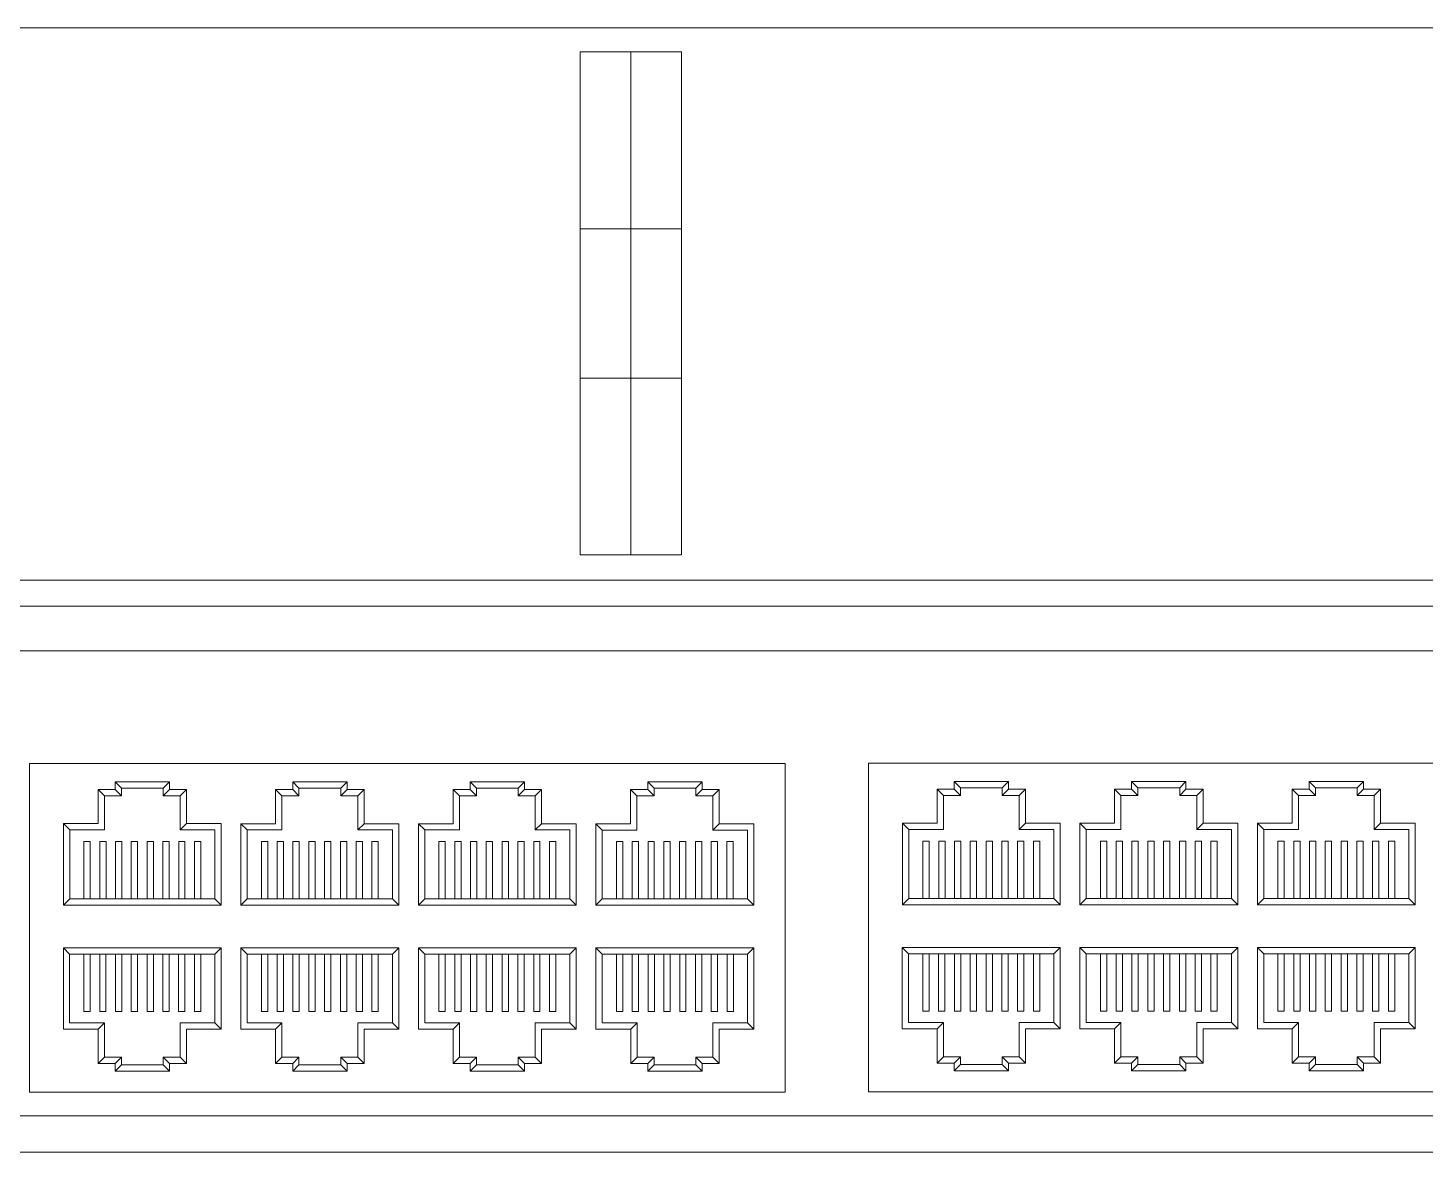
# Model space of a CAD drawing. Header units: metres. Extents: x -42301 to 31628, y -23013 to 30697.
# Drawn here: x -11118 to -9477, y 9752 to 11072 of the extents above; entities that cross this region are included whole.
import ezdxf

# ---------------------------------------------------------------- set-up
doc = ezdxf.new("R2010")
doc.units = ezdxf.units.M
doc.header["$LTSCALE"] = 0.01
doc.header["$MEASUREMENT"] = 0
doc.layers.get('0').update_dxf_attribs({"lineweight": 15})
doc.layers.add('1U - Gestion Cable', color=250, linetype='Continuous', lineweight=5)

# ---------------------------------------------------------------- blocks, each defined once
blk = doc.blocks.new('1U - Peine Cable Rack')
at = {"layer": '1U - Gestion Cable'}
blk.add_lwpolyline([(-5.8, 37.7), (466.8, 37.7, -0.414214), (471.8, 32.7), (471.8, -1, -0.414214), (466.8, -6), (-5.8, -6, -0.414214), (-10.8, -1), (-10.8, 32.7, -0.414214)], format="xyb", close=True, dxfattribs=at)
for points in [[(162, 35.8), (158, 35.8), (158, 21.8), (162, 21.8)], [(162, 35.8), (166, 35.8), (166, 21.8), (162, 21.8)], [(162, 21.8), (158, 21.8), (158, 10), (162, 10)], [(162, 21.8), (166, 21.8), (166, 10), (162, 10)], [(162, 10), (158, 10), (158, -4), (162, -4)], [(162, 10), (166, 10), (166, -4), (162, -4)]]:
    blk.add_lwpolyline(points, close=True, dxfattribs=at)
blk = doc.blocks.new('1U - Switch 24P RJ45')
at = {"lineweight": 5}
for p, q in [((2582.5, -5839.4), (17329.1, -5839.4)), ((8234.3, -6805), (8234.3, -6614.6)), ((8269.6, -6649.8), (8234.3, -6614.6)), ((8234.3, -6614.6), (8329.6, -6614.6)), ((8632.9, -6571.8), (8329.6, -6571.8)), ((8329.6, -6614.6), (8329.6, -6571.8)), ((8364.8, -6607.1), (8329.6, -6571.8)), ((8364.8, -6649.8), (8329.6, -6614.6)), ((8364.8, -6649.8), (8364.8, -6607.1)), ((8597.6, -6607.1), (8364.8, -6607.1)), ((8597.6, -6607.1), (8632.9, -6571.8)), ((8597.6, -6649.8), (8597.6, -6607.1)), ((8597.6, -6649.8), (8632.9, -6614.6)), ((8632.9, -6614.6), (8632.9, -6571.8)), ((8728.2, -6614.6), (8632.9, -6614.6)), ((8692.9, -6649.8), (8728.2, -6614.6)), ((8728.2, -6805), (8728.2, -6614.6)), ((9225.5, -6805.2), (9225.5, -6614.7)), ((9260.8, -6650), (9225.5, -6614.7)), ((9225.5, -6614.7), (9320.8, -6614.7)), ((9624.1, -6572), (9320.8, -6572)), ((9320.8, -6614.7), (9320.8, -6572)), ((9356, -6607.2), (9320.8, -6572)), ((9356, -6650), (9320.8, -6614.7)), ((9356, -6650), (9356, -6607.2)), ((9588.8, -6607.2), (9356, -6607.2)), ((9588.8, -6607.2), (9624.1, -6572)), ((9588.8, -6650), (9588.8, -6607.2)), ((9588.8, -6650), (9624.1, -6614.7)), ((9624.1, -6614.7), (9624.1, -6572)), ((9719.4, -6614.7), (9624.1, -6614.7)), ((9684.1, -6650), (9719.4, -6614.7)), ((9719.4, -6805.2), (9719.4, -6614.7)), ((10216.7, -6805.2), (10216.7, -6614.8)), ((10252, -6650), (10216.7, -6614.8)), ((10216.7, -6614.8), (10312, -6614.8)), ((10615.3, -6572), (10312, -6572)), ((10312, -6614.8), (10312, -6572)), ((10347.2, -6607.3), (10312, -6572)), ((10347.2, -6650), (10312, -6614.8)), ((10347.2, -6650), (10347.2, -6607.3)), ((10580.1, -6607.3), (10347.2, -6607.3)), ((10580.1, -6607.3), (10615.3, -6572)), ((10580.1, -6650), (10580.1, -6607.3)), ((10580.1, -6650), (10615.3, -6614.8)), ((10615.3, -6614.8), (10615.3, -6572)), ((10710.6, -6614.8), (10615.3, -6614.8)), ((10675.3, -6650), (10710.6, -6614.8)), ((10710.6, -6805.2), (10710.6, -6614.8)), ((11207.9, -6805.7), (11207.9, -6615.2)), ((11243.2, -6650.5), (11207.9, -6615.2)), ((11207.9, -6615.2), (11303.2, -6615.2)), ((11606.5, -6572.4), (11303.2, -6572.4)), ((11303.2, -6615.2), (11303.2, -6572.4)), ((11338.5, -6607.7), (11303.2, -6572.4)), ((11338.5, -6650.5), (11303.2, -6615.2)), ((11338.5, -6650.5), (11338.5, -6607.7)), ((11571.3, -6607.7), (11338.5, -6607.7)), ((11571.3, -6607.7), (11606.5, -6572.4)), ((11571.3, -6650.5), (11571.3, -6607.7)), ((11571.3, -6650.5), (11606.5, -6615.2)), ((11606.5, -6615.2), (11606.5, -6572.4)), ((11701.8, -6615.2), (11606.5, -6615.2)), ((11666.5, -6650.5), (11701.8, -6615.2)), ((11701.8, -6805.7), (11701.8, -6615.2)), ((12919.3, -6803.1), (12919.3, -6612.6)), ((12954.5, -6647.9), (12919.3, -6612.6)), ((12919.3, -6612.6), (13014.5, -6612.6)), ((13317.9, -6569.9), (13014.5, -6569.9)), ((13014.5, -6612.6), (13014.5, -6569.9)), ((13049.8, -6605.1), (13014.5, -6569.9)), ((13049.8, -6647.9), (13014.5, -6612.6)), ((13049.8, -6647.9), (13049.8, -6605.1)), ((13282.6, -6605.1), (13049.8, -6605.1)), ((13282.6, -6605.1), (13317.9, -6569.9)), ((13282.6, -6647.9), (13282.6, -6605.1)), ((13282.6, -6647.9), (13317.9, -6612.6)), ((13317.9, -6612.6), (13317.9, -6569.9)), ((13413.1, -6612.6), (13317.9, -6612.6)), ((13377.8, -6647.9), (13413.1, -6612.6)), ((13413.1, -6803.1), (13413.1, -6612.6)), ((13910.5, -6803.3), (13910.5, -6612.8)), ((13945.7, -6648.1), (13910.5, -6612.8)), ((13910.5, -6612.8), (14005.7, -6612.8)), ((14309.1, -6570), (14005.7, -6570)), ((14005.7, -6612.8), (14005.7, -6570)), ((14041, -6605.3), (14005.7, -6570)), ((14041, -6648.1), (14005.7, -6612.8)), ((14041, -6648.1), (14041, -6605.3)), ((14273.8, -6605.3), (14041, -6605.3)), ((14273.8, -6605.3), (14309.1, -6570)), ((14273.8, -6648.1), (14273.8, -6605.3)), ((14273.8, -6648.1), (14309.1, -6612.8)), ((14309.1, -6612.8), (14309.1, -6570)), ((14404.3, -6612.8), (14309.1, -6612.8)), ((14369, -6648.1), (14404.3, -6612.8)), ((14404.3, -6803.3), (14404.3, -6612.8)), ((14901.7, -6803.3), (14901.7, -6612.8)), ((14936.9, -6648.1), (14901.7, -6612.8)), ((14901.7, -6612.8), (14996.9, -6612.8)), ((15300.3, -6570), (14996.9, -6570)), ((14996.9, -6612.8), (14996.9, -6570)), ((15032.2, -6605.3), (14996.9, -6570)), ((15032.2, -6648.1), (14996.9, -6612.8)), ((15032.2, -6648.1), (15032.2, -6605.3)), ((15265, -6605.3), (15032.2, -6605.3)), ((15265, -6605.3), (15300.3, -6570)), ((15265, -6648.1), (15265, -6605.3)), ((15265, -6648.1), (15300.3, -6612.8)), ((15300.3, -6612.8), (15300.3, -6570)), ((15395.5, -6612.8), (15300.3, -6612.8)), ((15360.2, -6648.1), (15395.5, -6612.8)), ((15395.5, -6803.3), (15395.5, -6612.8)), ((8269.6, -6840.3), (8269.6, -6649.8)), ((8269.6, -6649.8), (8364.8, -6649.8)), ((8692.9, -6649.8), (8597.6, -6649.8)), ((8692.9, -6840.3), (8692.9, -6649.8)), ((9260.8, -6840.5), (9260.8, -6650)), ((9260.8, -6650), (9356, -6650)), ((9684.1, -6650), (9588.8, -6650)), ((9684.1, -6840.5), (9684.1, -6650)), ((10252, -6840.5), (10252, -6650)), ((10252, -6650), (10347.2, -6650)), ((10675.3, -6650), (10580.1, -6650)), ((10675.3, -6840.5), (10675.3, -6650)), ((11243.2, -6841), (11243.2, -6650.5)), ((11243.2, -6650.5), (11338.5, -6650.5)), ((11666.5, -6650.5), (11571.3, -6650.5)), ((11666.5, -6841), (11666.5, -6650.5)), ((12954.5, -6838.4), (12954.5, -6647.9)), ((12954.5, -6647.9), (13049.8, -6647.9)), ((13377.8, -6647.9), (13282.6, -6647.9)), ((13377.8, -6838.4), (13377.8, -6647.9)), ((13945.7, -6838.5), (13945.7, -6648.1)), ((13945.7, -6648.1), (14041, -6648.1)), ((14369, -6648.1), (14273.8, -6648.1)), ((14369, -6838.5), (14369, -6648.1)), ((14936.9, -6838.6), (14936.9, -6648.1)), ((14936.9, -6648.1), (15032.2, -6648.1)), ((15360.2, -6648.1), (15265, -6648.1)), ((15360.2, -6838.6), (15360.2, -6648.1)), ((8040.3, -7260.1), (8040.3, -6805)), ((8040.3, -6805), (8234.3, -6805)), ((8075.6, -6840.3), (8040.3, -6805)), ((8075.6, -7224.8), (8075.6, -6840.3)), ((8269.6, -6840.3), (8075.6, -6840.3)), ((8692.9, -6840.3), (8728.2, -6805)), ((8692.9, -6840.3), (8886.9, -6840.3)), ((8922.2, -6805), (8728.2, -6805)), ((8886.9, -7224.8), (8886.9, -6840.3)), ((8922.2, -7260.1), (8922.2, -6805)), ((9031.5, -7260.2), (9031.5, -6805.2)), ((9031.5, -6805.2), (9225.5, -6805.2)), ((9066.8, -6840.5), (9031.5, -6805.2)), ((9066.8, -7225), (9066.8, -6840.5)), ((9260.8, -6840.5), (9066.8, -6840.5)), ((9684.1, -6840.5), (9719.4, -6805.2)), ((9684.1, -6840.5), (9878.1, -6840.5)), ((9913.4, -6805.2), (9719.4, -6805.2)), ((9878.1, -7225), (9878.1, -6840.5)), ((9913.4, -7260.2), (9913.4, -6805.2)), ((10022.7, -7260.3), (10022.7, -6805.2)), ((10022.7, -6805.2), (10216.7, -6805.2)), ((10058, -6840.5), (10022.7, -6805.2)), ((10058, -7225), (10058, -6840.5)), ((10252, -6840.5), (10058, -6840.5)), ((10675.3, -6840.5), (10710.6, -6805.2)), ((10675.3, -6840.5), (10869.3, -6840.5)), ((10904.6, -6805.2), (10710.6, -6805.2)), ((10869.3, -7225), (10869.3, -6840.5)), ((10904.6, -7260.3), (10904.6, -6805.2)), ((11013.9, -7260.7), (11013.9, -6805.7)), ((11013.9, -6805.7), (11207.9, -6805.7)), ((11049.2, -6841), (11013.9, -6805.7)), ((11049.2, -7225.4), (11049.2, -6841)), ((11243.2, -6841), (11049.2, -6841)), ((11666.5, -6841), (11701.8, -6805.7)), ((11666.5, -6841), (11860.5, -6841)), ((11895.8, -6805.7), (11701.8, -6805.7)), ((11860.5, -7225.4), (11860.5, -6841)), ((11895.8, -7260.7), (11895.8, -6805.7)), ((12725.3, -7258.1), (12725.3, -6803.1)), ((12725.3, -6803.1), (12919.3, -6803.1)), ((12760.5, -6838.4), (12725.3, -6803.1)), ((12760.5, -7222.9), (12760.5, -6838.4)), ((12954.5, -6838.4), (12760.5, -6838.4)), ((13377.8, -6838.4), (13413.1, -6803.1)), ((13377.8, -6838.4), (13571.8, -6838.4)), ((13607.1, -6803.1), (13413.1, -6803.1)), ((13571.8, -7222.9), (13571.8, -6838.4)), ((13607.1, -7258.1), (13607.1, -6803.1)), ((13716.5, -7258.3), (13716.5, -6803.3)), ((13716.5, -6803.3), (13910.5, -6803.3)), ((13751.7, -6838.5), (13716.5, -6803.3)), ((13751.7, -7223), (13751.7, -6838.5)), ((13945.7, -6838.5), (13751.7, -6838.5)), ((14369, -6838.5), (14404.3, -6803.3)), ((14369, -6838.5), (14563, -6838.5)), ((14598.3, -6803.3), (14404.3, -6803.3)), ((14563, -7223), (14563, -6838.5)), ((14598.3, -7258.3), (14598.3, -6803.3)), ((14707.7, -7258.3), (14707.7, -6803.3)), ((14707.7, -6803.3), (14901.7, -6803.3)), ((14742.9, -6838.6), (14707.7, -6803.3)), ((14742.9, -7223.1), (14742.9, -6838.6)), ((14936.9, -6838.6), (14742.9, -6838.6)), ((15360.2, -6838.6), (15395.5, -6803.3)), ((15360.2, -6838.6), (15554.3, -6838.6)), ((15589.5, -6803.3), (15395.5, -6803.3)), ((15554.3, -7223.1), (15554.3, -6838.6)), ((15589.5, -7258.3), (15589.5, -6803.3)), ((8155, -7224.8), (8155, -6904.8)), ((8190.2, -6904.8), (8155, -6904.8)), ((8190.2, -7224.8), (8190.2, -6904.8)), ((8243.1, -7224.8), (8243.1, -6904.8)), ((8278.4, -6904.8), (8243.1, -6904.8)), ((8278.4, -7225.3), (8278.4, -6904.8)), ((8331.3, -7224.8), (8331.3, -6904.8)), ((8366.6, -6904.8), (8331.3, -6904.8)), ((8366.6, -7224.8), (8366.6, -6904.8)), ((8419.5, -7224.8), (8419.5, -6904.8)), ((8454.8, -6904.8), (8419.5, -6904.8)), ((8454.8, -7224.8), (8454.8, -6904.8)), ((8507.7, -7224.8), (8507.7, -6904.8)), ((8543, -6904.8), (8507.7, -6904.8)), ((8543, -7224.8), (8543, -6904.8)), ((8595.9, -7224.8), (8595.9, -6904.8)), ((8631.2, -6904.8), (8595.9, -6904.8)), ((8631.2, -7225.3), (8631.2, -6904.8)), ((8684.1, -7224.8), (8684.1, -6904.8)), ((8719.3, -6904.8), (8684.1, -6904.8)), ((8719.3, -7224.8), (8719.3, -6904.8)), ((8772.3, -6904.8), (8807.5, -6904.8)), ((8772.3, -7224.8), (8772.3, -6904.8)), ((8807.5, -7224.8), (8807.5, -6904.8)), ((9146.2, -7225), (9146.2, -6905)), ((9181.4, -6905), (9146.2, -6905)), ((9181.4, -7225), (9181.4, -6905)), ((9234.3, -7225), (9234.3, -6905)), ((9269.6, -6905), (9234.3, -6905)), ((9269.6, -7225.4), (9269.6, -6905)), ((9322.5, -7225), (9322.5, -6905)), ((9357.8, -6905), (9322.5, -6905)), ((9357.8, -7225), (9357.8, -6905)), ((9410.7, -7225), (9410.7, -6905)), ((9446, -6905), (9410.7, -6905)), ((9446, -7225), (9446, -6905)), ((9498.9, -7225), (9498.9, -6905)), ((9534.2, -6905), (9498.9, -6905)), ((9534.2, -7225), (9534.2, -6905)), ((9587.1, -7225), (9587.1, -6905)), ((9622.4, -6905), (9587.1, -6905)), ((9622.4, -7225.4), (9622.4, -6905)), ((9675.3, -7225), (9675.3, -6905)), ((9710.5, -6905), (9675.3, -6905)), ((9710.5, -7225), (9710.5, -6905)), ((9763.5, -6905), (9798.7, -6905)), ((9763.5, -7225), (9763.5, -6905)), ((9798.7, -7225), (9798.7, -6905)), ((10137.4, -7225), (10137.4, -6905)), ((10172.6, -6905), (10137.4, -6905)), ((10172.6, -7225), (10172.6, -6905)), ((10225.6, -7225), (10225.6, -6905)), ((10260.8, -6905), (10225.6, -6905)), ((10260.8, -7225.4), (10260.8, -6905)), ((10313.7, -7225), (10313.7, -6905)), ((10349, -6905), (10313.7, -6905)), ((10349, -7225), (10349, -6905)), ((10401.9, -7225), (10401.9, -6905)), ((10437.2, -6905), (10401.9, -6905)), ((10437.2, -7225), (10437.2, -6905)), ((10490.1, -7225), (10490.1, -6905)), ((10525.4, -6905), (10490.1, -6905)), ((10525.4, -7225), (10525.4, -6905)), ((10578.3, -7225), (10578.3, -6905)), ((10613.6, -6905), (10578.3, -6905)), ((10613.6, -7225.4), (10613.6, -6905)), ((10666.5, -7225), (10666.5, -6905)), ((10701.8, -6905), (10666.5, -6905)), ((10701.8, -7225), (10701.8, -6905)), ((10754.7, -6905), (10789.9, -6905)), ((10754.7, -7225), (10754.7, -6905)), ((10789.9, -7225), (10789.9, -6905)), ((11128.6, -7225.4), (11128.6, -6905.4)), ((11163.9, -6905.4), (11128.6, -6905.4)), ((11163.9, -7225.4), (11163.9, -6905.4)), ((11216.8, -7225.4), (11216.8, -6905.4)), ((11252, -6905.4), (11216.8, -6905.4)), ((11252, -7225.9), (11252, -6905.4)), ((11305, -7225.4), (11305, -6905.4)), ((11340.2, -6905.4), (11305, -6905.4)), ((11340.2, -7225.4), (11340.2, -6905.4)), ((11393.1, -7225.4), (11393.1, -6905.4)), ((11428.4, -6905.4), (11393.1, -6905.4)), ((11428.4, -7225.4), (11428.4, -6905.4)), ((11481.3, -7225.4), (11481.3, -6905.4)), ((11516.6, -6905.4), (11481.3, -6905.4)), ((11516.6, -7225.4), (11516.6, -6905.4)), ((11569.5, -7225.4), (11569.5, -6905.4)), ((11604.8, -6905.4), (11569.5, -6905.4)), ((11604.8, -7225.9), (11604.8, -6905.4)), ((11657.7, -7225.4), (11657.7, -6905.4)), ((11693, -6905.4), (11657.7, -6905.4)), ((11693, -7225.4), (11693, -6905.4)), ((11745.9, -6905.4), (11781.2, -6905.4)), ((11745.9, -7225.4), (11745.9, -6905.4)), ((11781.2, -7225.4), (11781.2, -6905.4)), ((12839.9, -7222.9), (12839.9, -6902.9)), ((12875.2, -6902.9), (12839.9, -6902.9)), ((12875.2, -7222.9), (12875.2, -6902.9)), ((12928.1, -7222.9), (12928.1, -6902.9)), ((12963.4, -6902.9), (12928.1, -6902.9)), ((12963.4, -7223.3), (12963.4, -6902.9)), ((13016.3, -7222.9), (13016.3, -6902.9)), ((13051.5, -6902.9), (13016.3, -6902.9)), ((13051.5, -7222.9), (13051.5, -6902.9)), ((13104.5, -7222.9), (13104.5, -6902.9)), ((13139.7, -6902.9), (13104.5, -6902.9)), ((13139.7, -7222.9), (13139.7, -6902.9)), ((13192.6, -7222.9), (13192.6, -6902.9)), ((13227.9, -6902.9), (13192.6, -6902.9)), ((13227.9, -7222.9), (13227.9, -6902.9)), ((13280.8, -7222.9), (13280.8, -6902.9)), ((13316.1, -6902.9), (13280.8, -6902.9)), ((13316.1, -7223.3), (13316.1, -6902.9)), ((13369, -7222.9), (13369, -6902.9)), ((13404.3, -6902.9), (13369, -6902.9)), ((13404.3, -7222.9), (13404.3, -6902.9)), ((13457.2, -6902.9), (13492.5, -6902.9)), ((13457.2, -7222.9), (13457.2, -6902.9)), ((13492.5, -7222.9), (13492.5, -6902.9)), ((13831.1, -7223), (13831.1, -6903)), ((13866.4, -6903), (13831.1, -6903)), ((13866.4, -7223), (13866.4, -6903)), ((13919.3, -7223), (13919.3, -6903)), ((13954.6, -6903), (13919.3, -6903)), ((13954.6, -7223.5), (13954.6, -6903)), ((14007.5, -7223), (14007.5, -6903)), ((14042.7, -6903), (14007.5, -6903)), ((14042.7, -7223), (14042.7, -6903)), ((14095.7, -7223), (14095.7, -6903)), ((14130.9, -6903), (14095.7, -6903)), ((14130.9, -7223), (14130.9, -6903)), ((14183.8, -7223), (14183.8, -6903)), ((14219.1, -6903), (14183.8, -6903)), ((14219.1, -7223), (14219.1, -6903)), ((14272, -7223), (14272, -6903)), ((14307.3, -6903), (14272, -6903)), ((14307.3, -7223.5), (14307.3, -6903)), ((14360.2, -7223), (14360.2, -6903)), ((14395.5, -6903), (14360.2, -6903)), ((14395.5, -7223), (14395.5, -6903)), ((14448.4, -6903), (14483.7, -6903)), ((14448.4, -7223), (14448.4, -6903)), ((14483.7, -7223), (14483.7, -6903)), ((14822.3, -7223.1), (14822.3, -6903.1)), ((14857.6, -6903.1), (14822.3, -6903.1)), ((14857.6, -7223.1), (14857.6, -6903.1)), ((14910.5, -7223.1), (14910.5, -6903.1)), ((14945.8, -6903.1), (14910.5, -6903.1)), ((14945.8, -7223.5), (14945.8, -6903.1)), ((14998.7, -7223.1), (14998.7, -6903.1)), ((15034, -6903.1), (14998.7, -6903.1)), ((15034, -7223.1), (15034, -6903.1)), ((15086.9, -7223.1), (15086.9, -6903.1)), ((15122.1, -6903.1), (15086.9, -6903.1)), ((15122.1, -7223.1), (15122.1, -6903.1)), ((15175, -7223.1), (15175, -6903.1)), ((15210.3, -6903.1), (15175, -6903.1)), ((15210.3, -7223.1), (15210.3, -6903.1)), ((15263.2, -7223.1), (15263.2, -6903.1)), ((15298.5, -6903.1), (15263.2, -6903.1)), ((15298.5, -7223.5), (15298.5, -6903.1)), ((15351.4, -7223.1), (15351.4, -6903.1)), ((15386.7, -6903.1), (15351.4, -6903.1)), ((15386.7, -7223.1), (15386.7, -6903.1)), ((15439.6, -6903.1), (15474.9, -6903.1)), ((15439.6, -7223.1), (15439.6, -6903.1)), ((15474.9, -7223.1), (15474.9, -6903.1)), ((8040.3, -7260.1), (8075.6, -7224.8)), ((8886.9, -7224.8), (8075.6, -7224.8)), ((8922.2, -7260.1), (8886.9, -7224.8)), ((9031.5, -7260.2), (9066.8, -7225)), ((9878.1, -7225), (9066.8, -7225)), ((9913.4, -7260.2), (9878.1, -7225)), ((10022.7, -7260.3), (10058, -7225)), ((10869.3, -7225), (10058, -7225)), ((10904.6, -7260.3), (10869.3, -7225)), ((11013.9, -7260.7), (11049.2, -7225.4)), ((11860.5, -7225.4), (11049.2, -7225.4)), ((11895.8, -7260.7), (11860.5, -7225.4)), ((12725.3, -7258.1), (12760.5, -7222.9)), ((13571.8, -7222.9), (12760.5, -7222.9)), ((13607.1, -7258.1), (13571.8, -7222.9)), ((13716.5, -7258.3), (13751.7, -7223)), ((14563, -7223), (13751.7, -7223)), ((14598.3, -7258.3), (14563, -7223)), ((14707.7, -7258.3), (14742.9, -7223.1)), ((15554.3, -7223.1), (14742.9, -7223.1)), ((15589.5, -7258.3), (15554.3, -7223.1)), ((8922.2, -7260.1), (8040.3, -7260.1)), ((8040.3, -7260.1), (8481.2, -7260.1)), ((9913.4, -7260.2), (9031.5, -7260.2)), ((9031.5, -7260.2), (9472.4, -7260.2)), ((10904.6, -7260.3), (10022.7, -7260.3)), ((10022.7, -7260.3), (10463.7, -7260.3)), ((11895.8, -7260.7), (11013.9, -7260.7)), ((11013.9, -7260.7), (11454.9, -7260.7)), ((13607.1, -7258.1), (12725.3, -7258.1)), ((12725.3, -7258.1), (13166.2, -7258.1)), ((14598.3, -7258.3), (13716.5, -7258.3)), ((13716.5, -7258.3), (14157.4, -7258.3)), ((15589.5, -7258.3), (14707.7, -7258.3)), ((14707.7, -7258.3), (15148.6, -7258.3)), ((8040.1, -7498), (8922, -7498)), ((8040.1, -7498), (8040.1, -7953)), ((8040.1, -7498), (8075.4, -7533.3)), ((8075.4, -7533.3), (8886.7, -7533.3)), ((8075.4, -7533.3), (8075.4, -7917.8)), ((8154.8, -7533.3), (8154.8, -7853.3)), ((8190.1, -7533.3), (8190.1, -7853.3)), ((8243, -7533.3), (8243, -7853.3)), ((8278.2, -7533.3), (8278.2, -7853.3)), ((8331.2, -7532.8), (8331.2, -7853.3)), ((8366.4, -7533.3), (8366.4, -7853.3)), ((8419.3, -7533.3), (8419.3, -7853.3)), ((8454.6, -7533.3), (8454.6, -7853.3)), ((8922, -7498), (8481.1, -7498)), ((8507.5, -7533.3), (8507.5, -7853.3)), ((8542.8, -7533.3), (8542.8, -7853.3)), ((8595.7, -7533.3), (8595.7, -7853.3)), ((8631, -7533.3), (8631, -7853.3)), ((8683.9, -7532.8), (8683.9, -7853.3)), ((8719.2, -7533.3), (8719.2, -7853.3)), ((8772.1, -7533.3), (8772.1, -7853.3)), ((8807.4, -7533.3), (8807.4, -7853.3)), ((8922, -7498), (8886.7, -7533.3)), ((8886.7, -7533.3), (8886.7, -7917.8)), ((8922, -7498), (8922, -7953)), ((9031.5, -7498), (9913.4, -7498)), ((9031.5, -7498), (9031.5, -7953)), ((9031.5, -7498), (9066.8, -7533.3)), ((9066.8, -7533.3), (9878.1, -7533.3)), ((9066.8, -7533.3), (9066.8, -7917.8)), ((9146.2, -7533.3), (9146.2, -7853.3)), ((9181.4, -7533.3), (9181.4, -7853.3)), ((9234.3, -7533.3), (9234.3, -7853.3)), ((9269.6, -7533.3), (9269.6, -7853.3)), ((9322.5, -7532.8), (9322.5, -7853.3)), ((9357.8, -7533.3), (9357.8, -7853.3)), ((9410.7, -7533.3), (9410.7, -7853.3)), ((9446, -7533.3), (9446, -7853.3)), ((9913.4, -7498), (9472.4, -7498)), ((9498.9, -7533.3), (9498.9, -7853.3)), ((9534.2, -7533.3), (9534.2, -7853.3)), ((9587.1, -7533.3), (9587.1, -7853.3)), ((9622.4, -7533.3), (9622.4, -7853.3)), ((9675.3, -7532.8), (9675.3, -7853.3)), ((9710.5, -7533.3), (9710.5, -7853.3)), ((9763.5, -7533.3), (9763.5, -7853.3)), ((9798.7, -7533.3), (9798.7, -7853.3)), ((9913.4, -7498), (9878.1, -7533.3)), ((9878.1, -7533.3), (9878.1, -7917.8)), ((9913.4, -7498), (9913.4, -7953)), ((10022.7, -7498), (10904.6, -7498)), ((10022.7, -7498), (10022.7, -7953)), ((10022.7, -7498), (10058, -7533.3)), ((10058, -7533.3), (10869.3, -7533.3)), ((10058, -7533.3), (10058, -7917.8)), ((10137.4, -7533.3), (10137.4, -7853.3)), ((10172.6, -7533.3), (10172.6, -7853.3)), ((10225.6, -7533.3), (10225.6, -7853.3)), ((10260.8, -7533.3), (10260.8, -7853.3)), ((10313.7, -7532.8), (10313.7, -7853.3)), ((10349, -7533.3), (10349, -7853.3)), ((10401.9, -7533.3), (10401.9, -7853.3)), ((10437.2, -7533.3), (10437.2, -7853.3)), ((10904.6, -7498), (10463.7, -7498)), ((10490.1, -7533.3), (10490.1, -7853.3)), ((10525.4, -7533.3), (10525.4, -7853.3)), ((10578.3, -7533.3), (10578.3, -7853.3)), ((10613.6, -7533.3), (10613.6, -7853.3)), ((10666.5, -7532.8), (10666.5, -7853.3)), ((10701.8, -7533.3), (10701.8, -7853.3)), ((10754.7, -7533.3), (10754.7, -7853.3)), ((10789.9, -7533.3), (10789.9, -7853.3)), ((10904.6, -7498), (10869.3, -7533.3)), ((10869.3, -7533.3), (10869.3, -7917.8)), ((10904.6, -7498), (10904.6, -7953)), ((11014.4, -7498), (11896.2, -7498)), ((11014.4, -7498), (11014.4, -7953)), ((11014.4, -7498), (11049.6, -7533.3)), ((11049.6, -7533.3), (11861, -7533.3)), ((11049.6, -7533.3), (11049.6, -7917.8)), ((11129, -7533.3), (11129, -7853.3)), ((11164.3, -7533.3), (11164.3, -7853.3)), ((11217.2, -7533.3), (11217.2, -7853.3)), ((11252.5, -7533.3), (11252.5, -7853.3)), ((11305.4, -7532.8), (11305.4, -7853.3)), ((11340.7, -7533.3), (11340.7, -7853.3)), ((11393.6, -7533.3), (11393.6, -7853.3)), ((11428.8, -7533.3), (11428.8, -7853.3)), ((11896.2, -7498), (11455.3, -7498)), ((11481.8, -7533.3), (11481.8, -7853.3)), ((11517, -7533.3), (11517, -7853.3)), ((11569.9, -7533.3), (11569.9, -7853.3)), ((11605.2, -7533.3), (11605.2, -7853.3)), ((11658.1, -7532.8), (11658.1, -7853.3)), ((11693.4, -7533.3), (11693.4, -7853.3)), ((11746.3, -7533.3), (11746.3, -7853.3)), ((11781.6, -7533.3), (11781.6, -7853.3)), ((11896.2, -7498), (11861, -7533.3)), ((11861, -7533.3), (11861, -7917.8)), ((11896.2, -7498), (11896.2, -7953)), ((12725.1, -7496.1), (13606.9, -7496.1)), ((12725.1, -7496.1), (12725.1, -7951.1)), ((12725.1, -7496.1), (12760.4, -7531.3)), ((12760.4, -7531.3), (13571.7, -7531.3)), ((12760.4, -7531.3), (12760.4, -7915.8)), ((12839.7, -7531.3), (12839.7, -7851.3)), ((12875, -7531.3), (12875, -7851.3)), ((12927.9, -7531.3), (12927.9, -7851.3)), ((12963.2, -7531.3), (12963.2, -7851.3)), ((13016.1, -7530.9), (13016.1, -7851.3)), ((13051.4, -7531.3), (13051.4, -7851.3)), ((13104.3, -7531.3), (13104.3, -7851.3)), ((13139.6, -7531.3), (13139.6, -7851.3)), ((13606.9, -7496.1), (13166, -7496.1)), ((13192.5, -7531.3), (13192.5, -7851.3)), ((13227.7, -7531.3), (13227.7, -7851.3)), ((13280.6, -7531.3), (13280.6, -7851.3)), ((13315.9, -7531.3), (13315.9, -7851.3)), ((13368.8, -7530.9), (13368.8, -7851.3)), ((13404.1, -7531.3), (13404.1, -7851.3)), ((13457, -7531.3), (13457, -7851.3)), ((13492.3, -7531.3), (13492.3, -7851.3)), ((13606.9, -7496.1), (13571.7, -7531.3)), ((13571.7, -7531.3), (13571.7, -7915.8)), ((13606.9, -7496.1), (13606.9, -7951.1)), ((13716.5, -7496.1), (14598.3, -7496.1)), ((13716.5, -7496.1), (13716.5, -7951.1)), ((13716.5, -7496.1), (13751.7, -7531.3)), ((13751.7, -7531.3), (14563, -7531.3)), ((13751.7, -7531.3), (13751.7, -7915.8)), ((13831.1, -7531.3), (13831.1, -7851.3)), ((13866.4, -7531.3), (13866.4, -7851.3)), ((13919.3, -7531.3), (13919.3, -7851.3)), ((13954.6, -7531.3), (13954.6, -7851.3)), ((14007.5, -7530.9), (14007.5, -7851.3)), ((14042.7, -7531.3), (14042.7, -7851.3)), ((14095.7, -7531.3), (14095.7, -7851.3)), ((14130.9, -7531.3), (14130.9, -7851.3)), ((14598.3, -7496.1), (14157.4, -7496.1)), ((14183.8, -7531.3), (14183.8, -7851.3)), ((14219.1, -7531.3), (14219.1, -7851.3)), ((14272, -7531.3), (14272, -7851.3)), ((14307.3, -7531.3), (14307.3, -7851.3)), ((14360.2, -7530.9), (14360.2, -7851.3)), ((14395.5, -7531.3), (14395.5, -7851.3)), ((14448.4, -7531.3), (14448.4, -7851.3)), ((14483.7, -7531.3), (14483.7, -7851.3)), ((14598.3, -7496.1), (14563, -7531.3)), ((14563, -7531.3), (14563, -7915.8)), ((14598.3, -7496.1), (14598.3, -7951.1)), ((14707.7, -7496.1), (15589.5, -7496.1)), ((14707.7, -7496.1), (14707.7, -7951.1)), ((14707.7, -7496.1), (14742.9, -7531.3)), ((14742.9, -7531.3), (15554.3, -7531.3)), ((14742.9, -7531.3), (14742.9, -7915.8)), ((14822.3, -7531.3), (14822.3, -7851.3)), ((14857.6, -7531.3), (14857.6, -7851.3)), ((14910.5, -7531.3), (14910.5, -7851.3)), ((14945.8, -7531.3), (14945.8, -7851.3)), ((14998.7, -7530.9), (14998.7, -7851.3)), ((15034, -7531.3), (15034, -7851.3)), ((15086.9, -7531.3), (15086.9, -7851.3)), ((15122.1, -7531.3), (15122.1, -7851.3)), ((15589.5, -7496.1), (15148.6, -7496.1)), ((15175.1, -7531.3), (15175.1, -7851.3)), ((15210.3, -7531.3), (15210.3, -7851.3)), ((15263.2, -7531.3), (15263.2, -7851.3)), ((15298.5, -7531.3), (15298.5, -7851.3)), ((15351.4, -7530.9), (15351.4, -7851.3)), ((15386.7, -7531.3), (15386.7, -7851.3)), ((15439.6, -7531.3), (15439.6, -7851.3)), ((15474.9, -7531.3), (15474.9, -7851.3)), ((15589.5, -7496.1), (15554.3, -7531.3)), ((15554.3, -7531.3), (15554.3, -7915.8)), ((15589.5, -7496.1), (15589.5, -7951.1)), ((8190.1, -7853.3), (8154.8, -7853.3)), ((8243, -7853.3), (8278.2, -7853.3)), ((8331.2, -7853.3), (8366.4, -7853.3)), ((8419.3, -7853.3), (8454.6, -7853.3)), ((8507.5, -7853.3), (8542.8, -7853.3)), ((8595.7, -7853.3), (8631, -7853.3)), ((8683.9, -7853.3), (8719.2, -7853.3)), ((8772.1, -7853.3), (8807.4, -7853.3)), ((9181.4, -7853.3), (9146.2, -7853.3)), ((9234.3, -7853.3), (9269.6, -7853.3)), ((9322.5, -7853.3), (9357.8, -7853.3)), ((9410.7, -7853.3), (9446, -7853.3)), ((9498.9, -7853.3), (9534.2, -7853.3)), ((9587.1, -7853.3), (9622.4, -7853.3)), ((9675.3, -7853.3), (9710.5, -7853.3)), ((9763.5, -7853.3), (9798.7, -7853.3)), ((10172.6, -7853.3), (10137.4, -7853.3)), ((10225.6, -7853.3), (10260.8, -7853.3)), ((10313.7, -7853.3), (10349, -7853.3)), ((10401.9, -7853.3), (10437.2, -7853.3)), ((10490.1, -7853.3), (10525.4, -7853.3)), ((10578.3, -7853.3), (10613.6, -7853.3)), ((10666.5, -7853.3), (10701.8, -7853.3)), ((10754.7, -7853.3), (10789.9, -7853.3)), ((11164.3, -7853.3), (11129, -7853.3)), ((11217.2, -7853.3), (11252.5, -7853.3)), ((11305.4, -7853.3), (11340.7, -7853.3)), ((11393.6, -7853.3), (11428.8, -7853.3)), ((11481.8, -7853.3), (11517, -7853.3)), ((11569.9, -7853.3), (11605.2, -7853.3)), ((11658.1, -7853.3), (11693.4, -7853.3)), ((11746.3, -7853.3), (11781.6, -7853.3)), ((12875, -7851.3), (12839.7, -7851.3)), ((12927.9, -7851.3), (12963.2, -7851.3)), ((13016.1, -7851.3), (13051.4, -7851.3)), ((13104.3, -7851.3), (13139.6, -7851.3)), ((13192.5, -7851.3), (13227.7, -7851.3)), ((13280.6, -7851.3), (13315.9, -7851.3)), ((13368.8, -7851.3), (13404.1, -7851.3)), ((13457, -7851.3), (13492.3, -7851.3)), ((13866.4, -7851.3), (13831.1, -7851.3)), ((13919.3, -7851.3), (13954.6, -7851.3)), ((14007.5, -7851.3), (14042.7, -7851.3)), ((14095.7, -7851.3), (14130.9, -7851.3)), ((14183.8, -7851.3), (14219.1, -7851.3)), ((14272, -7851.3), (14307.3, -7851.3)), ((14360.2, -7851.3), (14395.5, -7851.3)), ((14448.4, -7851.3), (14483.7, -7851.3)), ((14857.6, -7851.3), (14822.3, -7851.3)), ((14910.5, -7851.3), (14945.8, -7851.3)), ((14998.7, -7851.3), (15034, -7851.3)), ((15086.9, -7851.3), (15122.1, -7851.3)), ((15175.1, -7851.3), (15210.3, -7851.3)), ((15263.2, -7851.3), (15298.5, -7851.3)), ((15351.4, -7851.3), (15386.7, -7851.3)), ((15439.6, -7851.3), (15474.9, -7851.3)), ((8040.1, -7953), (8234.1, -7953)), ((8269.4, -7917.8), (8075.4, -7917.8)), ((8269.4, -7917.8), (8234.1, -7953)), ((8234.1, -7953), (8234.1, -8143.5)), ((8269.4, -7917.8), (8269.4, -8108.2)), ((8692.7, -7917.8), (8886.7, -7917.8)), ((8692.7, -7917.8), (8692.7, -8108.2)), ((8922, -7953), (8728, -7953)), ((8728, -7953), (8728, -8143.5)), ((8886.7, -7917.8), (8922, -7953)), ((9031.5, -7953), (9225.5, -7953)), ((9260.8, -7917.8), (9066.8, -7917.8)), ((9260.8, -7917.8), (9225.5, -7953)), ((9225.5, -7953), (9225.5, -8143.5)), ((9260.8, -7917.8), (9260.8, -8108.2)), ((9684.1, -7917.8), (9878.1, -7917.8)), ((9684.1, -7917.8), (9684.1, -8108.2)), ((9913.4, -7953), (9719.4, -7953)), ((9719.4, -7953), (9719.4, -8143.5)), ((9878.1, -7917.8), (9913.4, -7953)), ((10022.7, -7953), (10216.7, -7953)), ((10252, -7917.8), (10058, -7917.8)), ((10252, -7917.8), (10216.7, -7953)), ((10216.7, -7953), (10216.7, -8143.5)), ((10252, -7917.8), (10252, -8108.2)), ((10675.3, -7917.8), (10869.3, -7917.8)), ((10675.3, -7917.8), (10675.3, -8108.2)), ((10904.6, -7953), (10710.6, -7953)), ((10710.6, -7953), (10710.6, -8143.5)), ((10869.3, -7917.8), (10904.6, -7953)), ((11014.4, -7953), (11208.4, -7953)), ((11243.7, -7917.8), (11049.6, -7917.8)), ((11243.7, -7917.8), (11208.4, -7953)), ((11208.4, -7953), (11208.4, -8143.5)), ((11243.7, -7917.8), (11243.7, -8108.2)), ((11666.9, -7917.8), (11861, -7917.8)), ((11666.9, -7917.8), (11666.9, -8108.2)), ((11896.2, -7953), (11702.2, -7953)), ((11702.2, -7953), (11702.2, -8143.5)), ((11861, -7917.8), (11896.2, -7953)), ((12725.1, -7951.1), (12919.1, -7951.1)), ((12954.4, -7915.8), (12760.4, -7915.8)), ((12954.4, -7915.8), (12919.1, -7951.1)), ((12919.1, -7951.1), (12919.1, -8141.6)), ((12954.4, -7915.8), (12954.4, -8106.3)), ((13377.7, -7915.8), (13571.7, -7915.8)), ((13377.7, -7915.8), (13377.7, -8106.3)), ((13606.9, -7951.1), (13412.9, -7951.1)), ((13412.9, -7951.1), (13412.9, -8141.6)), ((13571.7, -7915.8), (13606.9, -7951.1)), ((13716.5, -7951.1), (13910.5, -7951.1)), ((13945.7, -7915.8), (13751.7, -7915.8)), ((13945.7, -7915.8), (13910.5, -7951.1)), ((13910.5, -7951.1), (13910.5, -8141.6)), ((13945.7, -7915.8), (13945.7, -8106.3)), ((14369, -7915.8), (14563, -7915.8)), ((14369, -7915.8), (14369, -8106.3)), ((14598.3, -7951.1), (14404.3, -7951.1)), ((14404.3, -7951.1), (14404.3, -8141.6)), ((14563, -7915.8), (14598.3, -7951.1)), ((14707.7, -7951.1), (14901.7, -7951.1)), ((14936.9, -7915.8), (14742.9, -7915.8)), ((14936.9, -7915.8), (14901.7, -7951.1)), ((14901.7, -7951.1), (14901.7, -8141.6)), ((14936.9, -7915.8), (14936.9, -8106.3)), ((15360.2, -7915.8), (15554.3, -7915.8)), ((15360.2, -7915.8), (15360.2, -8106.3)), ((15589.5, -7951.1), (15395.5, -7951.1)), ((15395.5, -7951.1), (15395.5, -8141.6)), ((15554.3, -7915.8), (15589.5, -7951.1)), ((8269.4, -8108.2), (8234.1, -8143.5)), ((8269.4, -8108.2), (8364.7, -8108.2)), ((8364.7, -8108.2), (8329.4, -8143.5)), ((8364.7, -8108.2), (8364.7, -8151)), ((8597.5, -8108.2), (8632.7, -8143.5)), ((8692.7, -8108.2), (8597.5, -8108.2)), ((8597.5, -8108.2), (8597.5, -8151)), ((8692.7, -8108.2), (8728, -8143.5)), ((9260.8, -8108.2), (9225.5, -8143.5)), ((9260.8, -8108.2), (9356, -8108.2)), ((9356, -8108.2), (9320.8, -8143.5)), ((9356, -8108.2), (9356, -8151)), ((9588.8, -8108.2), (9624.1, -8143.5)), ((9684.1, -8108.2), (9588.8, -8108.2)), ((9588.8, -8108.2), (9588.8, -8151)), ((9684.1, -8108.2), (9719.4, -8143.5)), ((10252, -8108.2), (10216.7, -8143.5)), ((10252, -8108.2), (10347.2, -8108.2)), ((10347.2, -8108.2), (10312, -8143.5)), ((10347.2, -8108.2), (10347.2, -8151)), ((10580.1, -8108.2), (10615.3, -8143.5)), ((10675.3, -8108.2), (10580.1, -8108.2)), ((10580.1, -8108.2), (10580.1, -8151)), ((10675.3, -8108.2), (10710.6, -8143.5)), ((11243.7, -8108.2), (11208.4, -8143.5)), ((11243.7, -8108.2), (11338.9, -8108.2)), ((11338.9, -8108.2), (11303.6, -8143.5)), ((11338.9, -8108.2), (11338.9, -8151)), ((11571.7, -8108.2), (11607, -8143.5)), ((11666.9, -8108.2), (11571.7, -8108.2)), ((11571.7, -8108.2), (11571.7, -8151)), ((11666.9, -8108.2), (11702.2, -8143.5)), ((12954.4, -8106.3), (12919.1, -8141.6)), ((12954.4, -8106.3), (13049.6, -8106.3)), ((13049.6, -8106.3), (13014.3, -8141.6)), ((13049.6, -8106.3), (13049.6, -8149.1)), ((13282.4, -8106.3), (13317.7, -8141.6)), ((13377.7, -8106.3), (13282.4, -8106.3)), ((13282.4, -8106.3), (13282.4, -8149.1)), ((13377.7, -8106.3), (13412.9, -8141.6)), ((13945.7, -8106.3), (13910.5, -8141.6)), ((13945.7, -8106.3), (14041, -8106.3)), ((14041, -8106.3), (14005.7, -8141.6)), ((14041, -8106.3), (14041, -8149.1)), ((14273.8, -8106.3), (14309.1, -8141.6)), ((14369, -8106.3), (14273.8, -8106.3)), ((14273.8, -8106.3), (14273.8, -8149.1)), ((14369, -8106.3), (14404.3, -8141.6)), ((14936.9, -8106.3), (14901.7, -8141.6)), ((14936.9, -8106.3), (15032.2, -8106.3)), ((15032.2, -8106.3), (14996.9, -8141.6)), ((15032.2, -8106.3), (15032.2, -8149.1)), ((15265, -8106.3), (15300.3, -8141.6)), ((15360.2, -8106.3), (15265, -8106.3)), ((15265, -8106.3), (15265, -8149.1)), ((15360.2, -8106.3), (15395.5, -8141.6)), ((8234.1, -8143.5), (8329.4, -8143.5)), ((8329.4, -8143.5), (8329.4, -8186.3)), ((8364.7, -8151), (8329.4, -8186.3)), ((8329.4, -8186.3), (8632.7, -8186.3)), ((8364.7, -8151), (8597.5, -8151)), ((8597.5, -8151), (8632.7, -8186.3)), ((8728, -8143.5), (8632.7, -8143.5)), ((8632.7, -8143.5), (8632.7, -8186.3)), ((9225.5, -8143.5), (9320.8, -8143.5)), ((9320.8, -8143.5), (9320.8, -8186.3)), ((9356, -8151), (9320.8, -8186.3)), ((9320.8, -8186.3), (9624.1, -8186.3)), ((9356, -8151), (9588.8, -8151)), ((9588.8, -8151), (9624.1, -8186.3)), ((9719.4, -8143.5), (9624.1, -8143.5)), ((9624.1, -8143.5), (9624.1, -8186.3)), ((10216.7, -8143.5), (10312, -8143.5)), ((10312, -8143.5), (10312, -8186.3)), ((10347.2, -8151), (10312, -8186.3)), ((10312, -8186.3), (10615.3, -8186.3)), ((10347.2, -8151), (10580.1, -8151)), ((10580.1, -8151), (10615.3, -8186.3)), ((10710.6, -8143.5), (10615.3, -8143.5)), ((10615.3, -8143.5), (10615.3, -8186.3)), ((11208.4, -8143.5), (11303.6, -8143.5)), ((11303.6, -8143.5), (11303.6, -8186.3)), ((11338.9, -8151), (11303.6, -8186.3)), ((11303.6, -8186.3), (11607, -8186.3)), ((11338.9, -8151), (11571.7, -8151)), ((11571.7, -8151), (11607, -8186.3)), ((11702.2, -8143.5), (11607, -8143.5)), ((11607, -8143.5), (11607, -8186.3)), ((12919.1, -8141.6), (13014.3, -8141.6)), ((13014.3, -8141.6), (13014.3, -8184.3)), ((13049.6, -8149.1), (13014.3, -8184.3)), ((13014.3, -8184.3), (13317.7, -8184.3)), ((13049.6, -8149.1), (13282.4, -8149.1)), ((13282.4, -8149.1), (13317.7, -8184.3)), ((13412.9, -8141.6), (13317.7, -8141.6)), ((13317.7, -8141.6), (13317.7, -8184.3)), ((13910.5, -8141.6), (14005.7, -8141.6)), ((14005.7, -8141.6), (14005.7, -8184.3)), ((14041, -8149.1), (14005.7, -8184.3)), ((14005.7, -8184.3), (14309.1, -8184.3)), ((14041, -8149.1), (14273.8, -8149.1)), ((14273.8, -8149.1), (14309.1, -8184.3)), ((14404.3, -8141.6), (14309.1, -8141.6)), ((14309.1, -8141.6), (14309.1, -8184.3)), ((14901.7, -8141.6), (14996.9, -8141.6)), ((14996.9, -8141.6), (14996.9, -8184.3)), ((15032.2, -8149.1), (14996.9, -8184.3)), ((14996.9, -8184.3), (15300.3, -8184.3)), ((15032.2, -8149.1), (15265, -8149.1)), ((15265, -8149.1), (15300.3, -8184.3)), ((15395.5, -8141.6), (15300.3, -8141.6)), ((15300.3, -8141.6), (15300.3, -8184.3)), ((17329.1, -8436.5), (2582.5, -8436.5))]:
    blk.add_line(p, q, dxfattribs=at)
for points in [[(7851, -6469.8), (12070.3, -6469.8), (12070.3, -8304.9), (7851, -8304.9)], [(12536, -6467.9), (16755.3, -6467.9), (16755.3, -8302.9), (12536, -8302.9)]]:
    blk.add_lwpolyline(points, close=True, dxfattribs=at)
at = {"layer": '1U - Gestion Cable', "lineweight": 5}
blk.add_lwpolyline([(30869.5, -8638.7), (-613.9, -8638.7, -0.414214), (-962.7, -8289.9), (-962.7, -5939.3, -0.414214), (-613.9, -5590.5), (32726, -5590.5)], format="xyb", dxfattribs=at)

msp = doc.modelspace()

# ---------------------------------------------------------------- block references
for name, p, xscale, yscale, zscale in [('1U - Peine Cable Rack', (-12813.6, 10512.5), 14.83992286734612, 14.83992286734612, 14.83992286734612), ('1U - Switch 24P RJ45', (-12767.3, 11569), 0.2103471354269444, 0.2103471354269444, 0.2103471354269444)]:
    msp.add_blockref(name, p, dxfattribs=dict(xscale=xscale, yscale=yscale, zscale=zscale))

doc.saveas('drawing.dxf')
